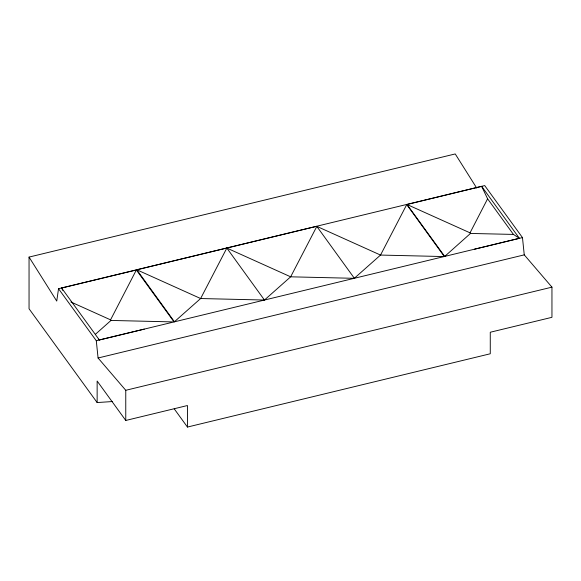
<?xml version="1.0" encoding="UTF-8"?>
<svg xmlns="http://www.w3.org/2000/svg" width="581" height="581" viewBox="0 0 581 581"><rect width="100%" height="100%" fill="white"/><g stroke="black" fill="none" stroke-linecap="round" stroke-linejoin="round"><path stroke-width="0.87" d="M174.235 408.857L187.445 427.057L490.27 353.771L490.27 332.245L551.95 317.32L551.95 287.152L524.258 254.863L522.472 237.593L484.707 185.579L58.528 288.721L56.742 301.074L29.05 257.085L455.235 153.943L476.718 188.077M519.378 238.304L513.444 234.419L470.479 233.446L470.036 232.843L487.597 198.811L481.664 186.356L407.005 204.483L444.712 256.417L519.378 238.304L481.664 186.356M98.225 339.231L99.336 339.958L174.024 321.932L110.993 320.443L110.557 319.84L136.353 269.983L174.053 321.918L444.712 256.417L470.479 233.446M354.33 278.321L290.653 276.817L226.837 248.065L200.627 298.532L174.416 321.751L136.811 269.773L316.71 226.314L380.526 255.066L444.204 256.57M95.604 334.119L110.993 320.443M136.811 269.773L200.627 298.532L264.449 300.036L290.653 276.817L316.834 226.408L354.352 278.263L380.526 255.066L406.736 204.599L444.298 256.511M62.733 290.347L61.622 288.009L136.353 269.983M58.528 288.721L96.293 340.735L144.299 329.115M474.466 249.213L522.472 237.593M96.293 340.735L98.073 357.998L524.258 254.863M98.073 357.998L125.765 390.294L551.95 287.152M112.416 401.544L97.143 402.56L97.143 381.042L125.765 420.462L187.445 405.531L187.445 427.057M407.005 204.483L470.036 232.843M70.911 301.982L110.557 319.84M487.597 198.811L513.444 234.419M61.622 288.009L99.336 339.958M97.143 402.56L29.05 308.772L29.05 257.085M226.837 248.065L264.449 300.036M125.765 390.294L125.765 420.462"/></g></svg>
